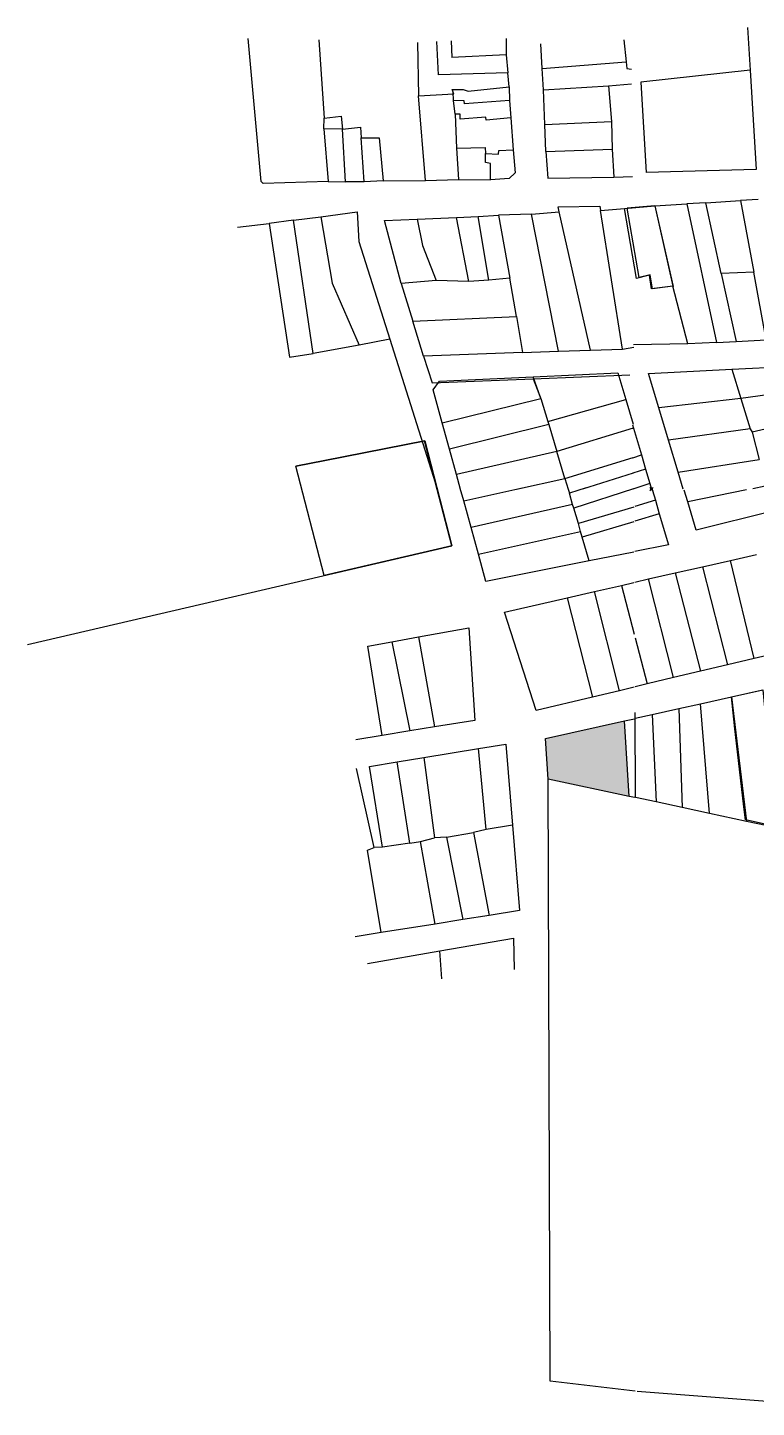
# Model space of a CAD drawing. Header units: millimetres. Extents: x 600588 to 602447, y 1316165 to 1317757.
# Drawn here: x 601826.8 to 602048.8, y 1316433.1 to 1316853.3 of the extents above; entities that cross this region are included whole.
import ezdxf

# ---------------------------------------------------------------- set-up
doc = ezdxf.new("R2010")
doc.units = ezdxf.units.MM
doc.header["$PDMODE"] = 35
doc.header["$PDSIZE"] = 0.5
doc.layers.add('Nivel 2', color=7, linetype='Continuous', lineweight=0)

msp = doc.modelspace()

# ---------------------------------------------------------------- hatches: boundary and pattern name
at = {"lineweight": 30, "true_color": 0x636466}
h = msp.add_hatch(color=251, dxfattribs=at)
h.dxf.hatch_style = 1
h.paths.add_polyline_path([(602008.668, 1316642.173), (601984.599, 1316636.812), (601985.426, 1316624.499), (602010.016, 1316619.208)])
h.paths.add_polyline_path([(602178.524, 1316673.58), (602170.135, 1316672.917), (602171.874, 1316648.776), (602180.78, 1316649.351)])

# ---------------------------------------------------------------- linework, layer by layer
at = {"layer": 'Nivel 2', "color": 1, "linetype": 'Continuous', "lineweight": -3}
for p, q in [((601897.99, 1316806.417), (601893.984, 1316850.009)), ((601897.99, 1316806.417), (601893.984, 1316850.009)), ((601915.535, 1316849.548), (601917.124, 1316825.766)), ((601915.535, 1316849.548), (601917.124, 1316825.766)), ((601972.549, 1316849.993), (601972.594, 1316845.011)), ((601972.549, 1316849.993), (601972.594, 1316845.011)), ((602008.43, 1316849.58), (602009.101, 1316842.924)), ((602008.43, 1316849.58), (602009.101, 1316842.924)), ((602046.063, 1316853.316), (602046.88, 1316840.354)), ((602046.063, 1316853.316), (602046.88, 1316840.354)), ((601945.626, 1316848.739), (601945.876, 1316832.523)), ((601945.626, 1316848.739), (601945.876, 1316832.523)), ((601951.966, 1316838.971), (601951.518, 1316849.085)), ((601951.966, 1316838.971), (601951.518, 1316849.085)), ((601955.836, 1316849.318), (601956.035, 1316844.235)), ((601955.836, 1316849.318), (601956.035, 1316844.235)), ((601983.508, 1316840.816), (601983.184, 1316848.388)), ((601983.508, 1316840.816), (601983.184, 1316848.388)), ((601972.594, 1316845.011), (601956.035, 1316844.235)), ((601972.594, 1316845.011), (601956.035, 1316844.235)), ((601972.594, 1316845.011), (601973.102, 1316839.524)), ((601972.594, 1316845.011), (601973.102, 1316839.524)), ((601983.508, 1316840.816), (602009.101, 1316842.924)), ((601983.508, 1316840.816), (602009.101, 1316842.924)), ((602009.101, 1316842.924), (602009.323, 1316840.842)), ((602009.101, 1316842.924), (602009.323, 1316840.842)), ((601973.102, 1316839.524), (601951.966, 1316838.971)), ((601973.102, 1316839.524), (601951.966, 1316838.971)), ((601973.496, 1316835.307), (601973.102, 1316839.524)), ((601973.496, 1316835.307), (601973.102, 1316839.524)), ((601983.973, 1316834.413), (601983.508, 1316840.816)), ((601983.973, 1316834.413), (601983.508, 1316840.816)), ((602009.323, 1316840.842), (602010.798, 1316840.648)), ((602009.323, 1316840.842), (602010.798, 1316840.648)), ((602046.88, 1316840.354), (602013.574, 1316836.668)), ((602046.88, 1316840.354), (602013.574, 1316836.668)), ((601945.876, 1316832.523), (601956.645, 1316833.106)), ((601945.876, 1316832.523), (601956.645, 1316833.106)), ((601956.175, 1316834.475), (601959.478, 1316834.498)), ((601956.175, 1316834.475), (601959.478, 1316834.498)), ((601956.645, 1316833.106), (601956.175, 1316834.475)), ((601956.645, 1316833.106), (601956.175, 1316834.475)), ((601956.561, 1316831.122), (601956.41, 1316833.791)), ((601956.561, 1316831.122), (601956.41, 1316833.791)), ((601959.478, 1316834.498), (601961.007, 1316833.949)), ((601959.478, 1316834.498), (601961.007, 1316833.949)), ((601961.007, 1316833.949), (601973.496, 1316835.307)), ((601961.007, 1316833.949), (601973.496, 1316835.307)), ((601973.496, 1316835.307), (601973.636, 1316831.088)), ((601973.496, 1316835.307), (601973.636, 1316831.088)), ((601983.973, 1316834.413), (602003.73, 1316835.567)), ((601983.973, 1316834.413), (602003.73, 1316835.567)), ((601984.374, 1316823.841), (601983.973, 1316834.413)), ((601984.374, 1316823.841), (601983.973, 1316834.413)), ((602003.73, 1316835.567), (602010.789, 1316836.175)), ((602003.73, 1316835.567), (602010.789, 1316836.175)), ((602003.73, 1316835.567), (602004.643, 1316824.693)), ((602003.73, 1316835.567), (602004.643, 1316824.693)), ((602013.574, 1316836.668), (602015.265, 1316809.168)), ((602013.574, 1316836.668), (602015.265, 1316809.168)), ((601947.992, 1316806.762), (601945.876, 1316832.523)), ((601947.992, 1316806.762), (601945.876, 1316832.523)), ((601959.763, 1316831.043), (601956.561, 1316831.122)), ((601957.057, 1316826.906), (601956.561, 1316831.122)), ((601959.763, 1316831.043), (601956.561, 1316831.122)), ((601957.057, 1316826.906), (601956.561, 1316831.122)), ((601959.925, 1316830.078), (601959.763, 1316831.043)), ((601959.925, 1316830.078), (601959.763, 1316831.043)), ((601973.636, 1316831.088), (601959.925, 1316830.078)), ((601973.636, 1316831.088), (601959.925, 1316830.078)), ((601973.636, 1316831.088), (601973.989, 1316825.854)), ((601973.636, 1316831.088), (601973.989, 1316825.854)), ((601917.052, 1316822.512), (601917.124, 1316825.766)), ((601917.052, 1316822.512), (601917.124, 1316825.766)), ((601917.124, 1316825.766), (601922.354, 1316826.31)), ((601917.124, 1316825.766), (601922.354, 1316826.31)), ((601922.354, 1316826.31), (601922.694, 1316822.398)), ((601922.354, 1316826.31), (601922.694, 1316822.398)), ((601958.581, 1316826.917), (601957.057, 1316826.906)), ((601958.581, 1316826.917), (601957.057, 1316826.906)), ((601957.057, 1316826.906), (601957.507, 1316816.589)), ((601957.057, 1316826.906), (601957.507, 1316816.589)), ((601958.595, 1316825.392), (601958.581, 1316826.917)), ((601958.595, 1316825.392), (601958.581, 1316826.917)), ((601966.415, 1316826.056), (601958.595, 1316825.392)), ((601966.415, 1316826.056), (601958.595, 1316825.392)), ((601966.526, 1316825.091), (601966.415, 1316826.056)), ((601966.526, 1316825.091), (601966.415, 1316826.056)), ((601973.989, 1316825.854), (601966.526, 1316825.091)), ((601973.989, 1316825.854), (601966.526, 1316825.091)), ((601973.989, 1316825.854), (601974.739, 1316816.047)), ((601973.989, 1316825.854), (601974.739, 1316816.047)), ((601984.374, 1316823.841), (602004.643, 1316824.693)), ((601984.374, 1316823.841), (602004.643, 1316824.693)), ((602004.643, 1316824.693), (602004.923, 1316816.307)), ((602004.643, 1316824.693), (602004.923, 1316816.307)), ((601922.694, 1316822.398), (601917.052, 1316822.512)), ((601917.052, 1316822.512), (601918.369, 1316806.405)), ((601917.052, 1316822.512), (601918.369, 1316806.405)), ((601922.694, 1316822.398), (601917.052, 1316822.512)), ((601922.694, 1316822.398), (601928.178, 1316822.945)), ((601922.694, 1316822.398), (601928.178, 1316822.945)), ((601923.654, 1316806.34), (601922.694, 1316822.398)), ((601923.654, 1316806.34), (601922.694, 1316822.398)), ((601928.178, 1316822.945), (601928.461, 1316819.794)), ((601928.178, 1316822.945), (601928.461, 1316819.794)), ((601984.704, 1316815.557), (601984.374, 1316823.841)), ((601984.704, 1316815.557), (601984.374, 1316823.841)), ((601928.461, 1316819.794), (601933.95, 1316819.731)), ((601929.295, 1316806.328), (601928.461, 1316819.794)), ((601929.295, 1316806.328), (601928.461, 1316819.794)), ((601928.461, 1316819.794), (601933.95, 1316819.731)), ((601933.95, 1316819.731), (601935.136, 1316806.673)), ((601933.95, 1316819.731), (601935.136, 1316806.673)), ((601957.507, 1316816.589), (601966.246, 1316816.802)), ((601957.507, 1316816.589), (601966.246, 1316816.802)), ((601957.507, 1316816.589), (601958.051, 1316807.086)), ((601957.507, 1316816.589), (601958.051, 1316807.086)), ((601966.246, 1316816.802), (601966.263, 1316814.972)), ((601966.246, 1316816.802), (601966.263, 1316814.972)), ((601970.371, 1316815.865), (601974.739, 1316816.047)), ((601970.371, 1316815.865), (601974.739, 1316816.047)), ((601974.739, 1316816.047), (601975.311, 1316809.137)), ((601974.739, 1316816.047), (601975.311, 1316809.137)), ((601984.704, 1316815.557), (602004.923, 1316816.307)), ((601984.704, 1316815.557), (602004.923, 1316816.307)), ((602004.923, 1316816.307), (602005.357, 1316807.769)), ((602004.923, 1316816.307), (602005.357, 1316807.769)), ((601966.263, 1316814.972), (601970.228, 1316814.796)), ((601966.338, 1316812.278), (601966.263, 1316814.972)), ((601966.338, 1316812.278), (601966.263, 1316814.972)), ((601966.263, 1316814.972), (601970.228, 1316814.796)), ((601967.815, 1316811.882), (601966.338, 1316812.278)), ((601967.815, 1316811.882), (601966.338, 1316812.278)), ((601967.86, 1316806.95), (601967.815, 1316811.882)), ((601967.86, 1316806.95), (601967.815, 1316811.882)), ((601970.228, 1316814.796), (601970.371, 1316815.865)), ((601970.228, 1316814.796), (601970.371, 1316815.865)), ((601975.311, 1316809.137), (601973.497, 1316807.396)), ((601975.311, 1316809.137), (601973.497, 1316807.396)), ((602005.357, 1316807.769), (602011.047, 1316807.961)), ((602005.357, 1316807.769), (602011.047, 1316807.961)), ((601898.554, 1316805.861), (601897.99, 1316806.417)), ((601898.554, 1316805.861), (601897.99, 1316806.417)), ((601918.369, 1316806.405), (601898.554, 1316805.861)), ((601918.369, 1316806.405), (601898.554, 1316805.861)), ((601918.369, 1316806.405), (601923.654, 1316806.34)), ((601918.369, 1316806.405), (601923.654, 1316806.34)), ((601929.295, 1316806.328), (601923.654, 1316806.34)), ((601929.295, 1316806.328), (601923.654, 1316806.34)), ((601935.136, 1316806.673), (601929.295, 1316806.328)), ((601935.136, 1316806.673), (601929.295, 1316806.328)), ((601935.136, 1316806.673), (601947.992, 1316806.762)), ((601935.136, 1316806.673), (601947.992, 1316806.762)), ((601947.992, 1316806.762), (601958.051, 1316807.086)), ((601947.992, 1316806.762), (601958.051, 1316807.086)), ((601958.051, 1316807.086), (601967.86, 1316806.95)), ((601958.051, 1316807.086), (601967.86, 1316806.95)), ((601973.497, 1316807.396), (601967.86, 1316806.95)), ((601973.497, 1316807.396), (601967.86, 1316806.95)), ((602017.85, 1316799.009), (602027.636, 1316799.62)), ((602017.85, 1316799.009), (602027.636, 1316799.62)), ((602033.378, 1316799.979), (602027.636, 1316799.62)), ((602033.378, 1316799.979), (602027.636, 1316799.62)), ((602027.636, 1316799.62), (602036.684, 1316757.455)), ((602027.636, 1316799.62), (602036.684, 1316757.455)), ((602033.378, 1316799.979), (602043.926, 1316800.638)), ((602033.378, 1316799.979), (602043.926, 1316800.638)), ((602038.08, 1316778.444), (602033.378, 1316799.979)), ((602038.08, 1316778.444), (602033.378, 1316799.979)), ((602049.321, 1316800.975), (602043.926, 1316800.638)), ((602049.321, 1316800.975), (602043.926, 1316800.638)), ((602043.926, 1316800.638), (602048.049, 1316778.838)), ((602043.926, 1316800.638), (602048.049, 1316778.838)), ((601907.804, 1316794.69), (601916.129, 1316795.662)), ((601907.804, 1316794.69), (601916.129, 1316795.662)), ((601916.129, 1316795.662), (601927.194, 1316797.162)), ((601916.129, 1316795.662), (601927.194, 1316797.162)), ((601916.129, 1316795.662), (601919.566, 1316775.452)), ((601916.129, 1316795.662), (601919.566, 1316775.452)), ((601927.194, 1316797.162), (601927.733, 1316788.168)), ((601927.194, 1316797.162), (601927.733, 1316788.168)), ((601945.509, 1316794.95), (601957.446, 1316795.491)), ((601945.509, 1316794.95), (601957.446, 1316795.491)), ((601945.509, 1316794.95), (601947.157, 1316786.98)), ((601945.509, 1316794.95), (601947.157, 1316786.98)), ((601957.446, 1316795.491), (601964.05, 1316795.79)), ((601957.446, 1316795.491), (601964.05, 1316795.79)), ((601961.232, 1316776.045), (601957.446, 1316795.491)), ((601961.232, 1316776.045), (601957.446, 1316795.491)), ((601964.05, 1316795.79), (601970.245, 1316796.24)), ((601964.05, 1316795.79), (601970.245, 1316796.24)), ((601967.327, 1316776.393), (601964.05, 1316795.79)), ((601967.327, 1316776.393), (601964.05, 1316795.79)), ((601980.356, 1316796.513), (601970.245, 1316796.24)), ((601980.356, 1316796.513), (601970.245, 1316796.24)), ((601970.245, 1316796.24), (601973.673, 1316777.047)), ((601970.245, 1316796.24), (601973.673, 1316777.047)), ((601980.356, 1316796.513), (601988.785, 1316797.232)), ((601980.356, 1316796.513), (601988.785, 1316797.232)), ((601988.563, 1316754.831), (601980.356, 1316796.513)), ((601988.563, 1316754.831), (601980.356, 1316796.513)), ((601988.416, 1316798.704), (602001.118, 1316798.945)), ((601988.416, 1316798.704), (602001.118, 1316798.945)), ((601988.785, 1316797.232), (601988.416, 1316798.704)), ((601988.785, 1316797.232), (601988.416, 1316798.704)), ((601998.318, 1316755.051), (601988.785, 1316797.232)), ((601998.318, 1316755.051), (601988.785, 1316797.232)), ((602001.118, 1316798.945), (602001.334, 1316797.573)), ((602001.118, 1316798.945), (602001.334, 1316797.573)), ((602001.334, 1316797.573), (602008.646, 1316798.212)), ((602001.334, 1316797.573), (602008.646, 1316798.212)), ((602008.072, 1316755.424), (602001.334, 1316797.573)), ((602008.072, 1316755.424), (602001.334, 1316797.573)), ((602008.646, 1316798.212), (602017.85, 1316799.009)), ((602008.646, 1316798.212), (602017.85, 1316799.009)), ((602012.294, 1316776.922), (602008.646, 1316798.212)), ((602012.294, 1316776.922), (602008.646, 1316798.212)), ((602017.85, 1316799.009), (602023.394, 1316774.575)), ((602017.85, 1316799.009), (602023.394, 1316774.575)), ((601890.748, 1316792.589), (601900.394, 1316793.622)), ((601890.748, 1316792.589), (601900.394, 1316793.622)), ((601907.804, 1316794.69), (601900.394, 1316793.622)), ((601907.804, 1316794.69), (601900.394, 1316793.622)), ((601900.394, 1316793.622), (601906.61, 1316752.943)), ((601900.394, 1316793.622), (601906.61, 1316752.943)), ((601913.816, 1316754.06), (601907.804, 1316794.69)), ((601913.816, 1316754.06), (601907.804, 1316794.69)), ((601927.733, 1316788.168), (601937.153, 1316758.441)), ((601927.733, 1316788.168), (601937.153, 1316758.441)), ((601947.157, 1316786.98), (601951.32, 1316776.333)), ((601947.157, 1316786.98), (601951.32, 1316776.333)), ((602048.049, 1316778.838), (602038.08, 1316778.444)), ((602048.049, 1316778.838), (602038.08, 1316778.444)), ((602038.08, 1316778.444), (602042.676, 1316757.765)), ((602038.08, 1316778.444), (602042.676, 1316757.765)), ((602051.756, 1316758.235), (602048.049, 1316778.838)), ((602051.756, 1316758.235), (602048.049, 1316778.838)), ((601919.566, 1316775.452), (601927.819, 1316756.597)), ((601919.566, 1316775.452), (601927.819, 1316756.597)), ((601951.32, 1316776.333), (601940.606, 1316775.344)), ((601951.32, 1316776.333), (601940.606, 1316775.344)), ((601940.606, 1316775.344), (601944.116, 1316763.878)), ((601940.606, 1316775.344), (601944.116, 1316763.878)), ((601961.232, 1316776.045), (601951.32, 1316776.333)), ((601961.232, 1316776.045), (601951.32, 1316776.333)), ((601967.327, 1316776.393), (601961.232, 1316776.045)), ((601967.327, 1316776.393), (601961.232, 1316776.045)), ((601973.673, 1316777.047), (601967.327, 1316776.393)), ((601973.673, 1316777.047), (601967.327, 1316776.393)), ((601975.762, 1316765.368), (601973.673, 1316777.047)), ((601975.762, 1316765.368), (601973.673, 1316777.047)), ((602016.207, 1316777.954), (602012.294, 1316776.922)), ((602016.207, 1316777.954), (602012.294, 1316776.922)), ((602016.886, 1316773.787), (602016.207, 1316777.954)), ((602016.886, 1316773.787), (602016.207, 1316777.954)), ((602023.394, 1316774.575), (602016.886, 1316773.787)), ((602023.394, 1316774.575), (602016.886, 1316773.787)), ((602027.892, 1316757), (602023.394, 1316774.575)), ((602027.892, 1316757), (602023.394, 1316774.575)), ((601944.116, 1316763.878), (601975.762, 1316765.368)), ((601944.116, 1316763.878), (601975.762, 1316765.368)), ((601947.415, 1316753.225), (601944.116, 1316763.878)), ((601947.415, 1316753.225), (601944.116, 1316763.878)), ((601975.762, 1316765.368), (601977.54, 1316754.348)), ((601975.762, 1316765.368), (601977.54, 1316754.348)), ((601937.153, 1316758.441), (601927.819, 1316756.597)), ((601937.153, 1316758.441), (601927.819, 1316756.597)), ((601937.153, 1316758.441), (601951.545, 1316712.837)), ((601937.153, 1316758.441), (601951.545, 1316712.837)), ((601937.153, 1316758.441), (601951.545, 1316712.837)), ((601937.153, 1316758.441), (601951.545, 1316712.837)), ((602036.684, 1316757.455), (602027.892, 1316757)), ((602036.684, 1316757.455), (602027.892, 1316757)), ((602036.684, 1316757.455), (602042.676, 1316757.765)), ((602036.684, 1316757.455), (602042.676, 1316757.765)), ((602042.676, 1316757.765), (602051.756, 1316758.235)), ((602042.676, 1316757.765), (602051.756, 1316758.235)), ((601906.61, 1316752.943), (601913.816, 1316754.06)), ((601906.61, 1316752.943), (601913.816, 1316754.06)), ((601927.819, 1316756.597), (601913.816, 1316754.06)), ((601927.819, 1316756.597), (601913.816, 1316754.06)), ((601977.54, 1316754.348), (601947.415, 1316753.225)), ((601977.54, 1316754.348), (601947.415, 1316753.225)), ((601947.415, 1316753.225), (601950.03, 1316745.109)), ((601947.415, 1316753.225), (601950.03, 1316745.109)), ((601947.415, 1316753.225), (601950.03, 1316745.109)), ((601947.415, 1316753.225), (601950.03, 1316745.109)), ((601977.54, 1316754.348), (601988.563, 1316754.831)), ((601977.54, 1316754.348), (601988.563, 1316754.831)), ((601988.563, 1316754.831), (601998.318, 1316755.051)), ((601988.563, 1316754.831), (601998.318, 1316755.051)), ((601998.318, 1316755.051), (602008.072, 1316755.424)), ((601998.318, 1316755.051), (602008.072, 1316755.424)), ((602008.072, 1316755.424), (602011.472, 1316755.956)), ((602008.072, 1316755.424), (602011.472, 1316755.956)), ((602027.892, 1316757), (602011.36, 1316756.733)), ((602027.892, 1316757), (602011.36, 1316756.733)), ((602015.952, 1316748.029), (602041.305, 1316749.276)), ((602041.305, 1316749.276), (602067.457, 1316750.564)), ((602041.305, 1316749.276), (602044.035, 1316740.394)), ((601950.03, 1316745.109), (601980.865, 1316746.39)), ((601950.03, 1316745.109), (601980.865, 1316746.39)), ((601950.319, 1316743.05), (601952.235, 1316745.624)), ((601952.235, 1316745.624), (601980.861, 1316746.972)), ((601980.861, 1316746.972), (602006.641, 1316748.188)), ((601983.195, 1316740.42), (601980.861, 1316746.972)), ((601980.865, 1316746.39), (602010.227, 1316747.609)), ((601980.865, 1316746.39), (602010.227, 1316747.609)), ((601980.865, 1316746.39), (601983.261, 1316740.051)), ((601980.865, 1316746.39), (601983.261, 1316740.051)), ((602006.641, 1316748.188), (602009.015, 1316740.086)), ((602019.113, 1316737.486), (602015.952, 1316748.029)), ((601953.091, 1316732.995), (601950.319, 1316743.05)), ((601953.091, 1316732.995), (601983.195, 1316740.42)), ((601983.195, 1316740.42), (601985.278, 1316733.325)), ((602044.035, 1316740.394), (602019.113, 1316737.486)), ((602069.398, 1316743.814), (602044.035, 1316740.394)), ((602044.035, 1316740.394), (602046.967, 1316731.101)), ((601985.278, 1316733.325), (602009.015, 1316740.086)), ((602009.015, 1316740.086), (602011.234, 1316732.517)), ((602022.043, 1316727.712), (602019.113, 1316737.486)), ((601955.325, 1316724.896), (601953.091, 1316732.995)), ((601985.562, 1316732.492), (601955.325, 1316724.896)), ((601985.278, 1316733.325), (601985.562, 1316732.492)), ((601985.562, 1316732.492), (601988.056, 1316724.258)), ((602011.09, 1316732.364), (602011.383, 1316731.364)), ((602011.234, 1316732.517), (602011.235, 1316732.514)), ((602071.733, 1316735.69), (602047.492, 1316730.127)), ((602011.239, 1316731.31), (601988.056, 1316724.258)), ((602011.383, 1316731.364), (602011.094, 1316731.276)), ((602011.383, 1316731.364), (602013.785, 1316723.167)), ((602046.967, 1316731.101), (602022.043, 1316727.712)), ((602024.959, 1316717.986), (602022.043, 1316727.712)), ((602046.967, 1316731.101), (602047.492, 1316730.127)), ((602047.492, 1316730.127), (602049.625, 1316721.812)), ((601957.453, 1316717.183), (601955.325, 1316724.896)), ((601988.056, 1316724.258), (601957.453, 1316717.183)), ((601990.489, 1316715.993), (601988.056, 1316724.258)), ((601990.489, 1316715.993), (602011.272, 1316722.383)), ((602011.127, 1316722.35), (602013.785, 1316723.167)), ((602013.785, 1316723.167), (602015.043, 1316718.875)), ((602024.959, 1316717.986), (602049.625, 1316721.812)), ((601958.695, 1316712.68), (601957.453, 1316717.183)), ((601975.732, 1316712.733), (601990.489, 1316715.993)), ((601990.489, 1316715.993), (601991.52, 1316712.782)), ((602011.289, 1316717.673), (601995.893, 1316712.795)), ((602015.043, 1316718.875), (602011.145, 1316717.64)), ((602015.043, 1316718.875), (602016.33, 1316714.486)), ((602026.523, 1316712.771), (602024.959, 1316717.986)), ((601959.66, 1316709.182), (601958.62, 1316712.951)), ((601959.66, 1316709.182), (601977.102, 1316713.035)), ((601991.418, 1316713.101), (601991.92, 1316711.537)), ((601996.936, 1316713.126), (601991.92, 1316711.537)), ((601992.758, 1316708.055), (601991.92, 1316711.537)), ((602011.42, 1316712.87), (601993.221, 1316706.933)), ((601995.893, 1316712.795), (601995.892, 1316712.795)), ((602016.33, 1316714.486), (602011.163, 1316712.8)), ((602016.33, 1316714.486), (602016.843, 1316712.732)), ((602017.155, 1316712.388), (602018.039, 1316709.369)), ((602027.888, 1316708.925), (602026.83, 1316712.454)), ((602045.842, 1316712.584), (602027.888, 1316708.925)), ((602051.497, 1316713.632), (602047.682, 1316712.855)), ((601961.893, 1316701.083), (601959.66, 1316709.182)), ((601992.758, 1316708.055), (601961.893, 1316701.083)), ((601993.221, 1316706.933), (601992.758, 1316708.055)), ((601994.58, 1316702.348), (601993.221, 1316706.933)), ((602011.439, 1316707.324), (601994.58, 1316702.348)), ((602018.039, 1316709.369), (602011.757, 1316707.515)), ((602018.039, 1316709.369), (602019.242, 1316705.27)), ((602030.494, 1316700.233), (602027.888, 1316708.925)), ((602011.455, 1316702.842), (601995.743, 1316698.14)), ((602019.242, 1316705.27), (602011.77, 1316703.034)), ((602019.242, 1316705.27), (602022.019, 1316695.79)), ((602054.102, 1316706.212), (602030.494, 1316700.233)), ((601964.127, 1316692.985), (601961.893, 1316701.083)), ((601964.127, 1316692.985), (601995.21, 1316699.894)), ((601995.21, 1316699.894), (601994.58, 1316702.348)), ((601995.743, 1316698.14), (601995.21, 1316699.894)), ((601997.876, 1316690.918), (601995.743, 1316698.14)), ((602022.019, 1316695.79), (602011.795, 1316693.768)), ((601966.414, 1316684.693), (601964.127, 1316692.985)), ((601997.876, 1316690.918), (601966.414, 1316684.693)), ((602011.487, 1316693.61), (601997.876, 1316690.918)), ((602032.415, 1316689.149), (602040.917, 1316691.088)), ((602040.917, 1316691.088), (602048.856, 1316692.897)), ((602048.122, 1316661.156), (602040.917, 1316691.088)), ((602015.995, 1316685.407), (602024.06, 1316687.244)), ((602024.06, 1316687.244), (602032.415, 1316689.149)), ((602024.06, 1316687.244), (602031.785, 1316657.299)), ((602032.415, 1316689.149), (602039.973, 1316659.232)), ((601991.177, 1316679.651), (601999.532, 1316681.555)), ((601999.532, 1316681.555), (602007.742, 1316683.428)), ((602007.082, 1316651.371), (601999.532, 1316681.555)), ((602007.742, 1316683.428), (602011.519, 1316684.289)), ((602007.742, 1316683.428), (602011.574, 1316668.604)), ((602011.821, 1316684.455), (602015.995, 1316685.407)), ((602023.597, 1316655.367), (602015.995, 1316685.407)), ((601972.133, 1316675.31), (601991.177, 1316679.651)), ((601991.177, 1316679.651), (601998.846, 1316649.428)), ((601981.69, 1316645.379), (601972.133, 1316675.31)), ((601945.936, 1316667.753), (601961.238, 1316670.531)), ((601961.238, 1316670.531), (601963.022, 1316642.351)), ((601930.439, 1316664.94), (601937.809, 1316666.279)), ((601934.871, 1316637.774), (601930.439, 1316664.94)), ((601937.809, 1316666.279), (601945.936, 1316667.753)), ((601937.809, 1316666.279), (601943.287, 1316639.143)), ((601945.936, 1316667.753), (601950.786, 1316640.362)), ((602011.868, 1316667.539), (602015.507, 1316653.458)), ((602048.122, 1316661.156), (602039.973, 1316659.232)), ((602056.085, 1316663.035), (602048.122, 1316661.156)), ((602031.785, 1316657.299), (602023.597, 1316655.367)), ((602039.973, 1316659.232), (602031.785, 1316657.299)), ((602011.63, 1316652.445), (602007.082, 1316651.371)), ((602015.507, 1316653.458), (602011.909, 1316652.608)), ((602023.597, 1316655.367), (602015.507, 1316653.458)), ((601998.846, 1316649.428), (601981.69, 1316645.379)), ((602007.082, 1316651.371), (601998.846, 1316649.428)), ((602031.796, 1316647.422), (602041.238, 1316649.525)), ((602041.238, 1316649.525), (602050.293, 1316651.542)), ((602041.238, 1316649.525), (602045.825, 1316611.596)), ((602041.238, 1316649.525), (602045.825, 1316611.596)), ((602011.935, 1316642.998), (602017.022, 1316644.132)), ((602017.022, 1316644.132), (602025.178, 1316645.948)), ((602017.022, 1316644.132), (602018.314, 1316617.516)), ((602017.022, 1316644.132), (602018.314, 1316617.516)), ((602025.178, 1316645.948), (602031.796, 1316647.422)), ((602025.178, 1316645.948), (602026.169, 1316615.826)), ((602025.178, 1316645.948), (602026.169, 1316615.826)), ((602034.571, 1316614.018), (602031.796, 1316647.422)), ((602034.571, 1316614.018), (602031.796, 1316647.422)), ((601950.786, 1316640.362), (601943.287, 1316639.143)), ((601963.022, 1316642.351), (601950.786, 1316640.362)), ((601984.599, 1316636.812), (602008.668, 1316642.173)), ((602008.668, 1316642.173), (602011.663, 1316642.84)), ((602010.016, 1316619.208), (602008.668, 1316642.173)), ((602010.016, 1316619.208), (602008.668, 1316642.173)), ((601934.871, 1316637.774), (601926.789, 1316636.46)), ((601943.287, 1316639.143), (601934.871, 1316637.774)), ((601985.426, 1316624.499), (601984.599, 1316636.812)), ((601939.368, 1316629.703), (601947.546, 1316631.045)), ((601947.546, 1316631.045), (601964.139, 1316633.767)), ((601947.546, 1316631.045), (601950.759, 1316606.59)), ((601964.139, 1316633.767), (601972.495, 1316635.138)), ((601966.509, 1316609.105), (601964.139, 1316633.767)), ((601972.495, 1316635.138), (601974.506, 1316610.422)), ((601932.358, 1316603.661), (601927.002, 1316627.673)), ((601930.952, 1316628.323), (601939.368, 1316629.703)), ((601934.933, 1316603.792), (601930.952, 1316628.323)), ((601943.222, 1316604.969), (601939.368, 1316629.703)), ((602010.016, 1316619.208), (601985.426, 1316624.499)), ((602010.016, 1316619.208), (601985.426, 1316624.499)), ((602011.746, 1316618.836), (602010.016, 1316619.208)), ((602011.746, 1316618.836), (602010.016, 1316619.208)), ((602018.314, 1316617.516), (602012.002, 1316618.875)), ((602018.314, 1316617.516), (602012.002, 1316618.875)), ((602026.169, 1316615.826), (602018.314, 1316617.516)), ((602026.169, 1316615.826), (602018.314, 1316617.516)), ((602034.571, 1316614.018), (602026.169, 1316615.826)), ((602034.571, 1316614.018), (602026.169, 1316615.826)), ((601974.506, 1316610.422), (601966.509, 1316609.105)), ((601974.506, 1316610.422), (601976.618, 1316584.459)), ((602045.825, 1316611.596), (602034.571, 1316614.018)), ((602045.825, 1316611.596), (602034.571, 1316614.018)), ((602055.184, 1316609.582), (602045.825, 1316611.596)), ((602055.184, 1316609.582), (602045.825, 1316611.596)), ((601946.449, 1316605.424), (601950.759, 1316606.59)), ((601954.389, 1316606.812), (601950.759, 1316606.59)), ((601954.389, 1316606.812), (601962.657, 1316608.199)), ((601954.389, 1316606.812), (601959.405, 1316581.705)), ((601966.509, 1316609.105), (601962.657, 1316608.199)), ((601962.657, 1316608.199), (601967.399, 1316582.985)), ((601930.324, 1316602.825), (601932.358, 1316603.661)), ((601934.505, 1316577.72), (601930.324, 1316602.825)), ((601934.933, 1316603.792), (601932.358, 1316603.661)), ((601943.222, 1316604.969), (601934.933, 1316603.792)), ((601943.222, 1316604.969), (601946.449, 1316605.424)), ((601950.918, 1316580.347), (601946.449, 1316605.424)), ((601959.405, 1316581.705), (601950.918, 1316580.347)), ((601967.399, 1316582.985), (601959.405, 1316581.705)), ((601976.618, 1316584.459), (601967.399, 1316582.985)), ((601934.505, 1316577.72), (601926.61, 1316576.457)), ((601950.918, 1316580.347), (601934.505, 1316577.72)), ((601952.382, 1316572.131), (601974.789, 1316576.001)), ((601974.789, 1316576.001), (601975.049, 1316566.511)), ((601930.31, 1316568.319), (601952.382, 1316572.131)), ((601953.029, 1316563.63), (601952.382, 1316572.131))]:
    msp.add_line(p, q, dxfattribs=at)
at = {"layer": 'Nivel 2', "color": 1, "linetype": 'Continuous', "lineweight": -3, "flags": 128}
for points in [[(602046.88, 1316840.354), (602048.785, 1316810.109), (602015.265, 1316809.168)], [(602046.88, 1316840.354), (602048.785, 1316810.109), (602015.265, 1316809.168)], [(601984.704, 1316815.557), (601985.236, 1316807.426), (602005.357, 1316807.769)], [(601984.704, 1316815.557), (601985.236, 1316807.426), (602005.357, 1316807.769)], [(601940.606, 1316775.344), (601935.501, 1316794.525), (601945.509, 1316794.95)], [(601940.606, 1316775.344), (601935.501, 1316794.525), (601945.509, 1316794.95)], [(602017.85, 1316799.008), (602009.481, 1316798.284)], [(602017.85, 1316799.008), (602023.426, 1316774.433)], [(601947.767, 1316727.451), (601917.349, 1316721.473), (601908.518, 1316719.737)], [(601956.021, 1316695.521), (601947.762, 1316727.47)], [(601826.811, 1316665.472), (601956.021, 1316695.521), (601951.545, 1316712.837)], [(601826.811, 1316665.472), (601956.021, 1316695.521), (601951.545, 1316712.837)], [(602011.307, 1316712.884), (602011.307, 1316712.843)], [(601956.021, 1316695.521), (601917.158, 1316686.483)], [(602041.236, 1316649.526), (602050.746, 1316651.676), (602051.786, 1316640.946), (602054.406, 1316617.206), (602055.166, 1316609.976), (602045.466, 1316612.036), (602044.956, 1316616.046), (602042.286, 1316639.786), (602041.236, 1316649.526)], [(602012.002, 1316618.875), (602011.93, 1316644.789)], [(602011.922, 1316438.109), (601986.015, 1316441.135), (601985.426, 1316624.499)], [(602011.922, 1316438.109), (601986.015, 1316441.135), (601985.426, 1316624.499)], [(602073.51, 1316494.283), (602075.823, 1316433.145), (602012.508, 1316437.983)], [(602073.51, 1316494.283), (602075.823, 1316433.145), (602012.508, 1316437.983)]]:
    msp.add_lwpolyline(points, dxfattribs=at)
for points in [[(602009.481, 1316798.284), (602017.855, 1316799.009), (602023.406, 1316774.531), (602017.182, 1316773.779), (602016.46, 1316778.052), (602013.097, 1316777.185)], [(601947.766, 1316727.457), (601956.021, 1316695.521), (601917.158, 1316686.483), (601908.518, 1316719.737)], [(601947.767, 1316727.451), (601956.026, 1316695.501), (601917.158, 1316686.483), (601908.518, 1316719.737), (601917.349, 1316721.473)]]:
    msp.add_lwpolyline(points, close=True, dxfattribs=at)
at = {"layer": 'Nivel 2', "color": 1, "linetype": 'Continuous', "lineweight": -3}
msp.add_point((602016.843, 1316712.732), dxfattribs=at)

doc.saveas('drawing.dxf')
